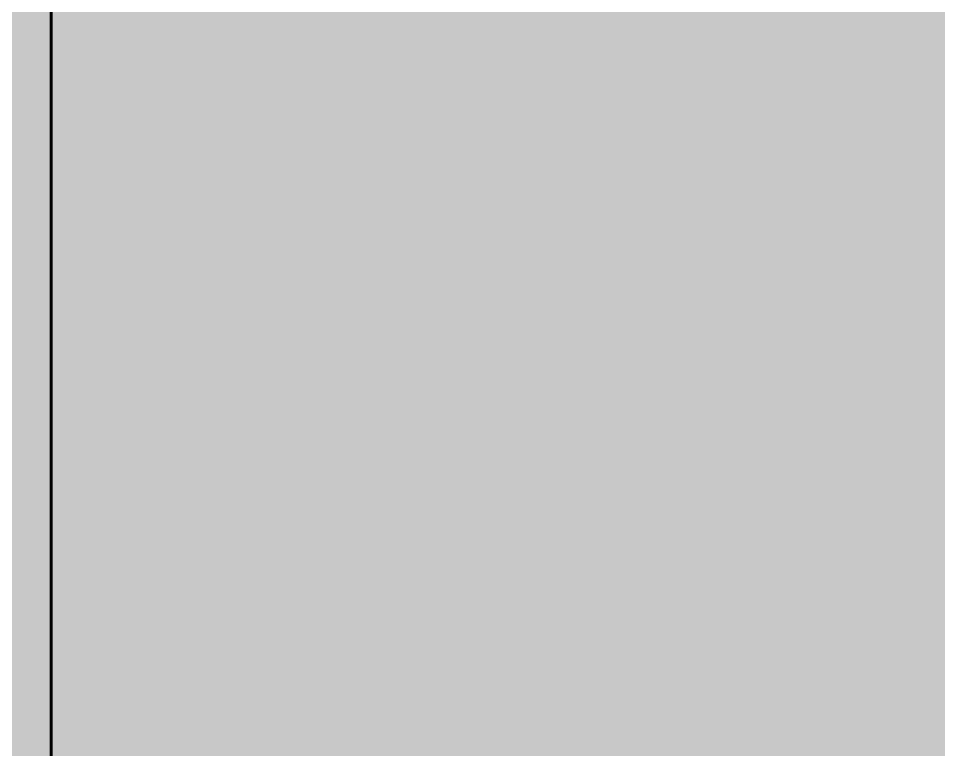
# Model space of a CAD drawing. Header units: inches. Extents: x -4169 to -1846, y 9706 to 12377.
# Drawn here: x -3497.54993 to -3497.5165, y 10353.49803 to 10353.52459 of the extents above; entities that cross this region are included whole.
import ezdxf

# ---------------------------------------------------------------- set-up
doc = ezdxf.new("R2010")
doc.units = ezdxf.units.IN
doc.header["$MEASUREMENT"] = 0
for name, color, linetype, lineweight in [('I-WALL-2', 2, 'Continuous', 5), ('I-WALL-3', 2, 'Continuous', 60), ('S-BEAM', 12, 'Continuous', 9)]:
    doc.layers.add(name, color=color, linetype=linetype, lineweight=lineweight)

# ---------------------------------------------------------------- blocks, each defined once
blk = doc.blocks.new('Dimension Lumber - LVL - 3_5X5_5-V118-ENLARGED RCP - 1ST FLOOR PLAN')
at = {"layer": 'S-BEAM'}
blk.add_hatch(color=256, dxfattribs=at).paths.add_polyline_path([(18.6, 1.175), (35.625, 1.175), (35.625, 1.75), (-43.625, 1.75), (-43.625, 1.175), (-41, 1.175), (-41, 1.425), (-39, 1.425), (-39, 1.175), (-24.375, 1.175), (-24.375, 1.731468), (18.6, 1.731468)], flags=0)

msp = doc.modelspace()

# ---------------------------------------------------------------- hatches: boundary and pattern name
at = {"layer": 'I-WALL-2'}
h = msp.add_hatch(color=256, dxfattribs=at)
h.paths.add_polyline_path([(-3497.949943, 10344.964396), (-3497.548737, 10344.964396), (-3497.548737, 10345.839396), (-3498.048737, 10345.839396), (-3498.048737, 10344.964396)], flags=0)
h.paths.add_polyline_path([(-3497.548737, 10352.464396), (-3497.548737, 10354.089396), (-3498.048737, 10354.089396), (-3498.048737, 10352.464396), (-3497.949943, 10352.464396)], flags=0)
h.paths.add_polyline_path([(-3497.548737, 10394.089396), (-3497.548737, 10410.414396), (-3498.048737, 10410.414396), (-3498.048737, 10394.089396), (-3497.949943, 10394.089396)], flags=0)

# ---------------------------------------------------------------- linework, layer by layer
at = {"layer": 'I-WALL-3'}
msp.add_line((-3497.548737, 10354.089396), (-3497.548737, 10352.964396), dxfattribs=at)

# ---------------------------------------------------------------- block references
at = {"layer": 'S-BEAM'}
msp.add_blockref('Dimension Lumber - LVL - 3_5X5_5-V118-ENLARGED RCP - 1ST FLOOR PLAN', (-3453.923737, 10351.789396), dxfattribs=at)

doc.saveas('drawing.dxf')
